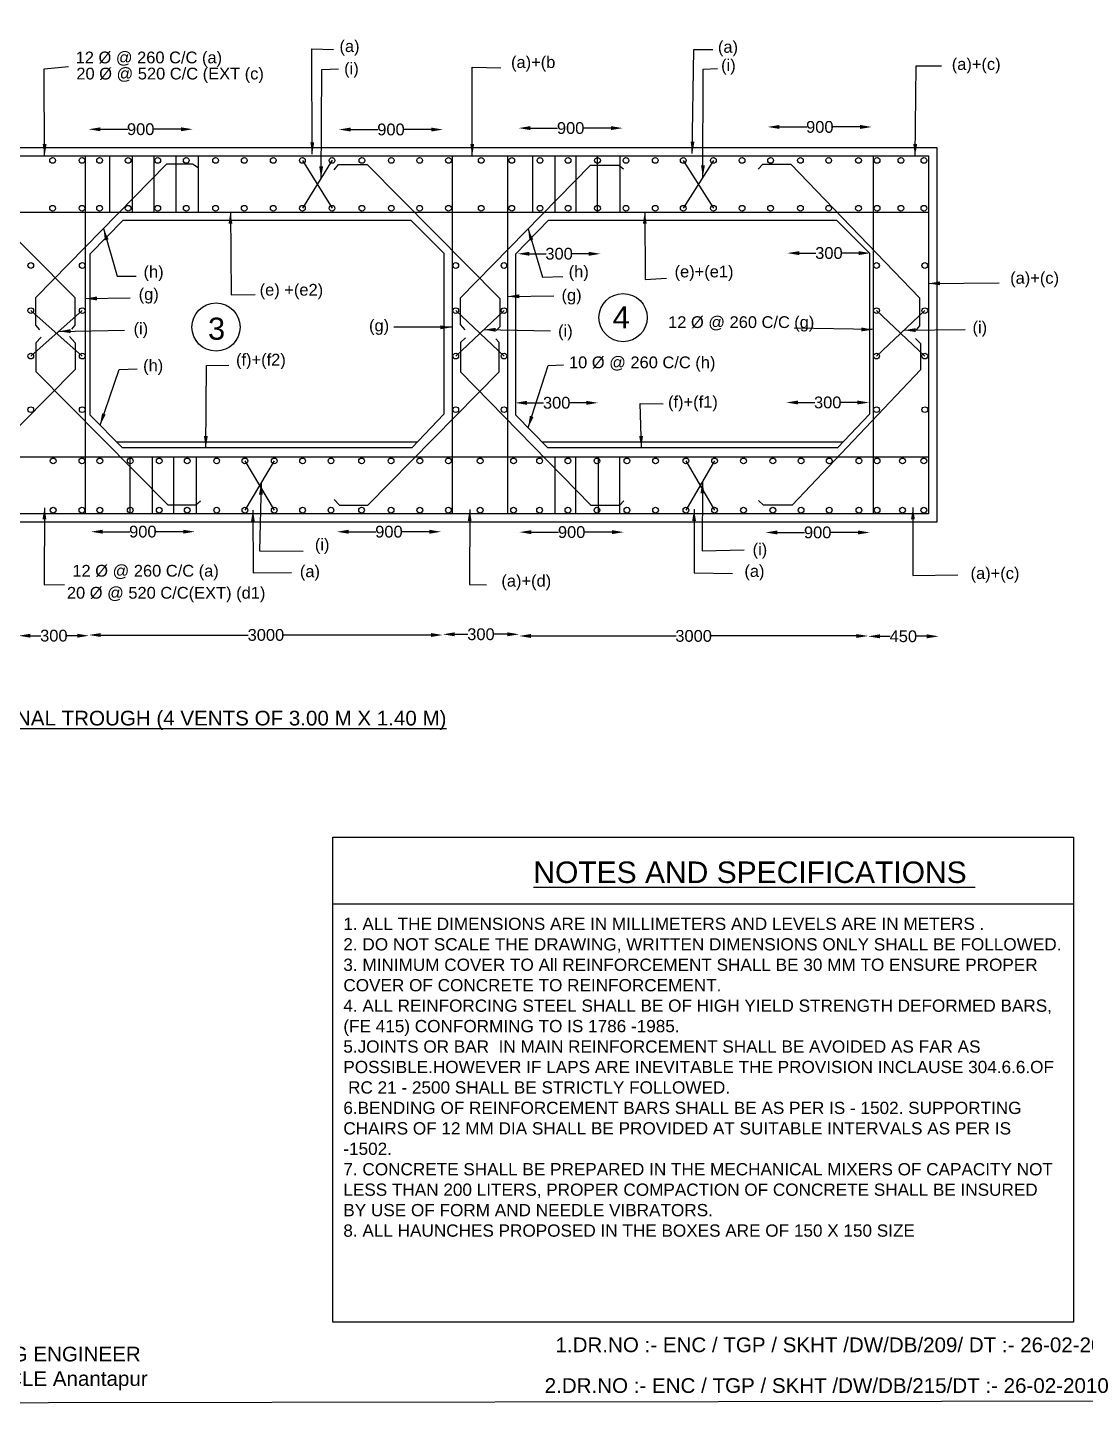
# Model space of a CAD drawing. Header units: millimetres. Extents: x 5124 to 2511772, y 2311 to 44400941.
# Drawn here: x 2504403 to 2507998, y 44393007 to 44397688 of the extents above; entities that cross this region are included whole.
import ezdxf

# ---------------------------------------------------------------- set-up
doc = ezdxf.new("R2010")
doc.units = ezdxf.units.MM
doc.header["$MEASUREMENT"] = 0
for name, color, linetype in [('DIMENSION', 7, 'Continuous'), ('DRAWING', 2, 'Continuous'), ('TEXT', 7, 'Continuous')]:
    doc.layers.add(name, color=color, linetype=linetype)
doc.styles.get("Standard").update_dxf_attribs({"font": 'arial.ttf', "height": 40})
doc.dimstyles.get("Standard").update_dxf_attribs({"dimtxt": 40, "dimasz": 40, "dimexe": 0.18, "dimexo": 0.0625, "dimgap": 0.09, "dimtad": 0, "dimdec": 0, "dimzin": 0, "dimdsep": 46, "dimtxsty": 'Standard', "dimcen": 0.09, "dimse1": 1, "dimse2": 1, "dimclrd": 1, "dimadec": 0, "dimazin": 0, "dimtfac": 1, "dimtdec": 0, "dimtofl": 0, "dimtmove": 0, "dimatfit": 3, "dimfxl": 1, "dimtolj": 1, "dimtzin": 0, "dimarcsym": 0})

# ---------------------------------------------------------------- blocks, each defined once
blk = doc.blocks.new('*D87')
at = {"layer": 'Defpoints', "color": 0}
for p in [(2506068.5, 44396918.5), (2506350.3, 44396919.2), (2506350.3, 44396917.3)]:
    blk.add_point(p, dxfattribs=at)
at = {"layer": 'DIMENSION', "color": 1, "lineweight": -2}
for p, q in [((2506108.5, 44396919.2), (2506165.2, 44396919.2)), ((2506310.3, 44396919.2), (2506253.6, 44396919.2))]:
    blk.add_line(p, q, dxfattribs=at)
at = {"layer": 'DIMENSION', "color": 1}
for points in [[(2506108.5, 44396925.8), (2506108.5, 44396912.5), (2506068.5, 44396919.2)], [(2506310.3, 44396925.8), (2506310.3, 44396912.5), (2506350.3, 44396919.2)]]:
    blk.add_solid(points, dxfattribs=at)
at = {"layer": 'DIMENSION', "color": 0, "insert": (2506209.4, 44396919.2), "char_height": 40, "attachment_point": 5}
blk.add_mtext('\\A1;300', dxfattribs=at)
blk = doc.blocks.new('*D88')
at = {"layer": 'Defpoints', "color": 0}
for p in [(2506985.7, 44396920.8), (2507267.5, 44396921.5), (2507267.5, 44396919.6)]:
    blk.add_point(p, dxfattribs=at)
at = {"layer": 'DIMENSION', "color": 1, "lineweight": -2}
for p, q in [((2507025.7, 44396921.5), (2507082.4, 44396921.5)), ((2507227.5, 44396921.5), (2507170.8, 44396921.5))]:
    blk.add_line(p, q, dxfattribs=at)
at = {"layer": 'DIMENSION', "color": 1}
for points in [[(2507025.7, 44396928.1), (2507025.7, 44396914.8), (2506985.7, 44396921.5)], [(2507227.5, 44396928.1), (2507227.5, 44396914.8), (2507267.5, 44396921.5)]]:
    blk.add_solid(points, dxfattribs=at)
at = {"layer": 'DIMENSION', "color": 0, "insert": (2507126.6, 44396921.5), "char_height": 40, "attachment_point": 5}
blk.add_mtext('\\A1;300', dxfattribs=at)
blk = doc.blocks.new('*D89')
at = {"layer": 'Defpoints', "color": 0}
for p in [(2506981.6, 44396412.9), (2507263.4, 44396413.5), (2507263.4, 44396411.7)]:
    blk.add_point(p, dxfattribs=at)
at = {"layer": 'DIMENSION', "color": 1, "lineweight": -2}
for p, q in [((2507021.6, 44396413.5), (2507078.3, 44396413.5)), ((2507223.4, 44396413.5), (2507166.7, 44396413.5))]:
    blk.add_line(p, q, dxfattribs=at)
at = {"layer": 'DIMENSION', "color": 1}
for points in [[(2507021.6, 44396420.2), (2507021.6, 44396406.9), (2506981.6, 44396413.5)], [(2507223.4, 44396420.2), (2507223.4, 44396406.9), (2507263.4, 44396413.5)]]:
    blk.add_solid(points, dxfattribs=at)
at = {"layer": 'DIMENSION', "color": 0, "insert": (2507122.5, 44396413.5), "char_height": 40, "attachment_point": 5}
blk.add_mtext('\\A1;300', dxfattribs=at)
blk = doc.blocks.new('*D90')
at = {"layer": 'Defpoints', "color": 0}
for p in [(2506060.2, 44396411.8), (2506342.1, 44396412.4), (2506342.1, 44396410.5)]:
    blk.add_point(p, dxfattribs=at)
at = {"layer": 'DIMENSION', "color": 1, "lineweight": -2}
for p, q in [((2506100.2, 44396412.4), (2506157, 44396412.4)), ((2506302.1, 44396412.4), (2506245.3, 44396412.4))]:
    blk.add_line(p, q, dxfattribs=at)
at = {"layer": 'DIMENSION', "color": 1}
for points in [[(2506100.2, 44396419.1), (2506100.2, 44396405.7), (2506060.2, 44396412.4)], [(2506302.1, 44396419.1), (2506302.1, 44396405.7), (2506342.1, 44396412.4)]]:
    blk.add_solid(points, dxfattribs=at)
at = {"layer": 'DIMENSION', "color": 0, "insert": (2506201.2, 44396412.4), "char_height": 40, "attachment_point": 5}
blk.add_mtext('\\A1;300', dxfattribs=at)
blk = doc.blocks.new('*D97')
at = {"layer": 'Defpoints', "color": 0}
for p in [(2504610.3, 44397341.8), (2504964.5, 44397342.6), (2504964.5, 44397341.8)]:
    blk.add_point(p, dxfattribs=at)
at = {"layer": 'DIMENSION', "color": 1, "lineweight": -2}
for p, q in [((2504650.3, 44397342.6), (2504743.2, 44397342.6)), ((2504924.5, 44397342.6), (2504831.6, 44397342.6))]:
    blk.add_line(p, q, dxfattribs=at)
at = {"layer": 'DIMENSION', "color": 1}
for points in [[(2504650.3, 44397349.2), (2504650.3, 44397335.9), (2504610.3, 44397342.6)], [(2504924.5, 44397349.2), (2504924.5, 44397335.9), (2504964.5, 44397342.6)]]:
    blk.add_solid(points, dxfattribs=at)
at = {"layer": 'DIMENSION', "color": 0, "insert": (2504787.4, 44397342.6), "char_height": 40, "attachment_point": 5}
blk.add_mtext('\\A1;900', dxfattribs=at)
blk = doc.blocks.new('*D98')
at = {"layer": 'Defpoints', "color": 0}
for p in [(2505460.8, 44397340.8), (2505815.1, 44397341.6), (2505815.1, 44397340.8)]:
    blk.add_point(p, dxfattribs=at)
at = {"layer": 'DIMENSION', "color": 1, "lineweight": -2}
for p, q in [((2505500.8, 44397341.6), (2505593.8, 44397341.6)), ((2505775.1, 44397341.6), (2505682.2, 44397341.6))]:
    blk.add_line(p, q, dxfattribs=at)
at = {"layer": 'DIMENSION', "color": 1}
for points in [[(2505500.8, 44397348.3), (2505500.8, 44397335), (2505460.8, 44397341.6)], [(2505775.1, 44397348.3), (2505775.1, 44397335), (2505815.1, 44397341.6)]]:
    blk.add_solid(points, dxfattribs=at)
at = {"layer": 'DIMENSION', "color": 0, "insert": (2505638, 44397341.6), "char_height": 40, "attachment_point": 5}
blk.add_mtext('\\A1;900', dxfattribs=at)
blk = doc.blocks.new('*D99')
at = {"layer": 'Defpoints', "color": 0}
for p in [(2506071.6, 44397345.7), (2506425.8, 44397346.5), (2506425.8, 44397345.7)]:
    blk.add_point(p, dxfattribs=at)
at = {"layer": 'DIMENSION', "color": 1, "lineweight": -2}
for p, q in [((2506111.6, 44397346.5), (2506204.5, 44397346.5)), ((2506385.8, 44397346.5), (2506292.9, 44397346.5))]:
    blk.add_line(p, q, dxfattribs=at)
at = {"layer": 'DIMENSION', "color": 1}
for points in [[(2506111.6, 44397353.2), (2506111.6, 44397339.9), (2506071.6, 44397346.5)], [(2506385.8, 44397353.2), (2506385.8, 44397339.9), (2506425.8, 44397346.5)]]:
    blk.add_solid(points, dxfattribs=at)
at = {"layer": 'DIMENSION', "color": 0, "insert": (2506248.7, 44397346.5), "char_height": 40, "attachment_point": 5}
blk.add_mtext('\\A1;900', dxfattribs=at)
blk = doc.blocks.new('*D100')
at = {"layer": 'Defpoints', "color": 0}
for p in [(2507272.7, 44397350.4), (2506918.4, 44397349.6), (2507272.7, 44397349.6)]:
    blk.add_point(p, dxfattribs=at)
at = {"layer": 'DIMENSION', "color": 1, "lineweight": -2}
for p, q in [((2506958.4, 44397350.4), (2507051.4, 44397350.4)), ((2507232.7, 44397350.4), (2507139.8, 44397350.4))]:
    blk.add_line(p, q, dxfattribs=at)
at = {"layer": 'DIMENSION', "color": 1}
for points in [[(2506958.4, 44397357.1), (2506958.4, 44397343.7), (2506918.4, 44397350.4)], [(2507232.7, 44397357.1), (2507232.7, 44397343.7), (2507272.7, 44397350.4)]]:
    blk.add_solid(points, dxfattribs=at)
at = {"layer": 'DIMENSION', "color": 0, "insert": (2507095.6, 44397350.4), "char_height": 40, "attachment_point": 5}
blk.add_mtext('\\A1;900', dxfattribs=at)
blk = doc.blocks.new('*D101')
at = {"layer": 'Defpoints', "color": 0}
for p in [(2506911.2, 44395970.8), (2507265.4, 44395971.6), (2507265.4, 44395970.8)]:
    blk.add_point(p, dxfattribs=at)
at = {"layer": 'DIMENSION', "color": 1, "lineweight": -2}
for p, q in [((2506951.2, 44395971.6), (2507044.1, 44395971.6)), ((2507225.4, 44395971.6), (2507132.5, 44395971.6))]:
    blk.add_line(p, q, dxfattribs=at)
at = {"layer": 'DIMENSION', "color": 1}
for points in [[(2506951.2, 44395978.3), (2506951.2, 44395965), (2506911.2, 44395971.6)], [(2507225.4, 44395978.3), (2507225.4, 44395965), (2507265.4, 44395971.6)]]:
    blk.add_solid(points, dxfattribs=at)
at = {"layer": 'DIMENSION', "color": 0, "insert": (2507088.3, 44395971.6), "char_height": 40, "attachment_point": 5}
blk.add_mtext('\\A1;900', dxfattribs=at)
blk = doc.blocks.new('*D102')
at = {"layer": 'Defpoints', "color": 0}
for p in [(2506075, 44395971.9), (2506429.3, 44395972.7), (2506429.3, 44395971.9)]:
    blk.add_point(p, dxfattribs=at)
at = {"layer": 'DIMENSION', "color": 1, "lineweight": -2}
for p, q in [((2506115, 44395972.7), (2506207.9, 44395972.7)), ((2506389.3, 44395972.7), (2506296.4, 44395972.7))]:
    blk.add_line(p, q, dxfattribs=at)
at = {"layer": 'DIMENSION', "color": 1}
for points in [[(2506115, 44395979.4), (2506115, 44395966.1), (2506075, 44395972.7)], [(2506389.3, 44395979.4), (2506389.3, 44395966.1), (2506429.3, 44395972.7)]]:
    blk.add_solid(points, dxfattribs=at)
at = {"layer": 'DIMENSION', "color": 0, "insert": (2506252.1, 44395972.7), "char_height": 40, "attachment_point": 5}
blk.add_mtext('\\A1;900', dxfattribs=at)
blk = doc.blocks.new('*D103')
at = {"layer": 'Defpoints', "color": 0}
for p in [(2505454, 44395973.3), (2505808.3, 44395974.1), (2505808.3, 44395973.3)]:
    blk.add_point(p, dxfattribs=at)
at = {"layer": 'DIMENSION', "color": 1, "lineweight": -2}
for p, q in [((2505494, 44395974.1), (2505586.9, 44395974.1)), ((2505768.3, 44395974.1), (2505675.4, 44395974.1))]:
    blk.add_line(p, q, dxfattribs=at)
at = {"layer": 'DIMENSION', "color": 1}
for points in [[(2505494, 44395980.8), (2505494, 44395967.4), (2505454, 44395974.1)], [(2505768.3, 44395980.8), (2505768.3, 44395967.4), (2505808.3, 44395974.1)]]:
    blk.add_solid(points, dxfattribs=at)
at = {"layer": 'DIMENSION', "color": 0, "insert": (2505631.1, 44395974.1), "char_height": 40, "attachment_point": 5}
blk.add_mtext('\\A1;900', dxfattribs=at)
blk = doc.blocks.new('*D104')
at = {"layer": 'Defpoints', "color": 0}
for p in [(2504617.6, 44395973.5), (2504971.8, 44395974.3), (2504971.8, 44395973.5)]:
    blk.add_point(p, dxfattribs=at)
at = {"layer": 'DIMENSION', "color": 1, "lineweight": -2}
for p, q in [((2504657.6, 44395974.3), (2504750.5, 44395974.3)), ((2504931.8, 44395974.3), (2504838.9, 44395974.3))]:
    blk.add_line(p, q, dxfattribs=at)
at = {"layer": 'DIMENSION', "color": 1}
for points in [[(2504657.6, 44395980.9), (2504657.6, 44395967.6), (2504617.6, 44395974.3)], [(2504931.8, 44395980.9), (2504931.8, 44395967.6), (2504971.8, 44395974.3)]]:
    blk.add_solid(points, dxfattribs=at)
at = {"layer": 'DIMENSION', "color": 0, "insert": (2504794.7, 44395974.3), "char_height": 40, "attachment_point": 5}
blk.add_mtext('\\A1;900', dxfattribs=at)
blk = doc.blocks.new('*D116')
at = {"layer": 'Defpoints', "color": 0}
for p in [(2504372.5, 44395627.7), (2504611.9, 44395620.6), (2504611.9, 44395618.4)]:
    blk.add_point(p, dxfattribs=at)
at = {"layer": 'DIMENSION', "color": 1, "lineweight": -2}
for p, q in [((2504412.5, 44395620.6), (2504448, 44395620.6)), ((2504571.9, 44395620.6), (2504536.4, 44395620.6))]:
    blk.add_line(p, q, dxfattribs=at)
at = {"layer": 'DIMENSION', "color": 1}
for points in [[(2504412.5, 44395627.2), (2504412.5, 44395613.9), (2504372.5, 44395620.6)], [(2504571.9, 44395627.2), (2504571.9, 44395613.9), (2504611.9, 44395620.6)]]:
    blk.add_solid(points, dxfattribs=at)
at = {"layer": 'DIMENSION', "color": 0, "insert": (2504492.2, 44395620.6), "char_height": 40, "attachment_point": 5}
blk.add_mtext('\\A1;300', dxfattribs=at)
blk = doc.blocks.new('*D117')
at = {"layer": 'Defpoints', "color": 0}
for p in [(2504611.9, 44395618.4), (2505814, 44395623), (2505814, 44395623)]:
    blk.add_point(p, dxfattribs=at)
at = {"layer": 'DIMENSION', "color": 1, "lineweight": -2}
for p, q in [((2504651.9, 44395623), (2505153.2, 44395623)), ((2505774, 44395623), (2505272.7, 44395623))]:
    blk.add_line(p, q, dxfattribs=at)
at = {"layer": 'DIMENSION', "color": 1}
for points in [[(2504651.9, 44395629.6), (2504651.9, 44395616.3), (2504611.9, 44395623)], [(2505774, 44395629.6), (2505774, 44395616.3), (2505814, 44395623)]]:
    blk.add_solid(points, dxfattribs=at)
at = {"layer": 'DIMENSION', "color": 0, "insert": (2505213, 44395623), "char_height": 40, "attachment_point": 5}
blk.add_mtext('\\A1;3000', dxfattribs=at)
blk = doc.blocks.new('*D118')
at = {"layer": 'Defpoints', "color": 0}
for p in [(2505814, 44395623), (2506073.7, 44395625.4), (2506073.7, 44395625.4)]:
    blk.add_point(p, dxfattribs=at)
at = {"layer": 'DIMENSION', "color": 1, "lineweight": -2}
for p, q in [((2505854, 44395625.4), (2505899.7, 44395625.4)), ((2506033.7, 44395625.4), (2505988.1, 44395625.4))]:
    blk.add_line(p, q, dxfattribs=at)
at = {"layer": 'DIMENSION', "color": 1}
for points in [[(2505854, 44395632), (2505854, 44395618.7), (2505814, 44395625.4)], [(2506033.7, 44395632), (2506033.7, 44395618.7), (2506073.7, 44395625.4)]]:
    blk.add_solid(points, dxfattribs=at)
at = {"layer": 'DIMENSION', "color": 0, "insert": (2505943.9, 44395625.4), "char_height": 40, "attachment_point": 5}
blk.add_mtext('\\A1;300', dxfattribs=at)
blk = doc.blocks.new('*D119')
at = {"layer": 'Defpoints', "color": 0}
for p in [(2506073.7, 44395625.4), (2507259.7, 44395619.7), (2507259.7, 44395619.7)]:
    blk.add_point(p, dxfattribs=at)
at = {"layer": 'DIMENSION', "color": 1, "lineweight": -2}
for p, q in [((2506113.7, 44395619.7), (2506607, 44395619.7)), ((2507219.7, 44395619.7), (2506726.5, 44395619.7))]:
    blk.add_line(p, q, dxfattribs=at)
at = {"layer": 'DIMENSION', "color": 1}
for points in [[(2506113.7, 44395626.3), (2506113.7, 44395613), (2506073.7, 44395619.7)], [(2507219.7, 44395626.3), (2507219.7, 44395613), (2507259.7, 44395619.7)]]:
    blk.add_solid(points, dxfattribs=at)
at = {"layer": 'DIMENSION', "color": 0, "insert": (2506666.7, 44395619.7), "char_height": 40, "attachment_point": 5}
blk.add_mtext('\\A1;3000', dxfattribs=at)
blk = doc.blocks.new('*D120')
at = {"layer": 'Defpoints', "color": 0}
for p in [(2507259.7, 44395619.7), (2507499.3, 44395623.2), (2507499.3, 44395618.5)]:
    blk.add_point(p, dxfattribs=at)
at = {"layer": 'DIMENSION', "color": 1, "lineweight": -2}
for p, q in [((2507299.7, 44395618.5), (2507334.5, 44395618.5)), ((2507459.3, 44395618.5), (2507424.5, 44395618.5))]:
    blk.add_line(p, q, dxfattribs=at)
at = {"layer": 'DIMENSION', "color": 1}
for points in [[(2507299.7, 44395625.1), (2507299.7, 44395611.8), (2507259.7, 44395618.5)], [(2507459.3, 44395625.1), (2507459.3, 44395611.8), (2507499.3, 44395618.5)]]:
    blk.add_solid(points, dxfattribs=at)
at = {"layer": 'DIMENSION', "color": 0, "insert": (2507379.5, 44395618.5), "char_height": 40, "attachment_point": 5}
blk.add_mtext('\\A1;450', dxfattribs=at)

msp = doc.modelspace()

# ---------------------------------------------------------------- linework, layer by layer
at = {"layer": 'DIMENSION', "color": 0}
msp.add_lwpolyline([(2511301.9, 44393022.6), (2500679.3, 44393006.7), (2500679.3, 44400863.2), (2511273.2, 44400863.2)], close=True, dxfattribs=at)
for centre in [(2505043.4, 44396670.1), (2506427, 44396702.2)]:
    msp.add_circle(centre, 81.9, dxfattribs=at)
at = {"layer": 'DRAWING', "color": 0}
for points in [[(2501493.5, 44397280.6), (2507493, 44397280.6), (2507493, 44396006.1), (2501493.5, 44396006.1)], [(2501522, 44397252.1), (2507464.5, 44397252.1), (2507464.5, 44396034.6), (2501522, 44396034.6)], [(2505440, 44394935.6), (2507958.1, 44394935.6), (2507958.1, 44393286.5), (2505440, 44393286.5)]]:
    msp.add_lwpolyline(points, close=True, dxfattribs=at)
for points in [[(2504001.2, 44397208.9), (2504021.2, 44397227.5), (2504109.5, 44397227.5), (2504563, 44396770.5), (2504563, 44396676.1), (2504552, 44396663.3)], [(2504444.8, 44396660.9), (2504430.5, 44396676.4), (2504430.5, 44396770.4), (2504876.2, 44397224.5), (2504963.7, 44397224.5), (2504982.9, 44397212.1)], [(2504598.5, 44397252.1), (2504598.5, 44396034.6)], [(2504681.5, 44397252.1), (2504681.5, 44397061.1)], [(2504758.6, 44397252.1), (2504758.6, 44397061.1)], [(2504832.3, 44397252.1), (2504832.3, 44397061.1)], [(2504907.3, 44397252.1), (2504907.3, 44397061.1)], [(2504982.2, 44397252.1), (2504982.2, 44397061.1)], [(2505438.2, 44397237.2), (2505337, 44397073.9)], [(2505337, 44397236.8), (2505437.7, 44397073.9)], [(2505445.2, 44397204.4), (2505460.1, 44397222.8), (2505556.8, 44397222.8), (2506007.5, 44396766.7), (2506007.5, 44396670.9), (2505995.3, 44396658.1)], [(2505845.5, 44397252.1), (2505845.5, 44396034.6)], [(2505890.5, 44396660.4), (2505873.9, 44396678.5), (2505873.9, 44396768.9), (2506315.7, 44397220.7), (2506412.6, 44397220.7), (2506428.3, 44397208.3)], [(2506034, 44397252.1), (2506034, 44396034.6)], [(2506119, 44397252.1), (2506119, 44397061.1)], [(2506194.6, 44397252.1), (2506194.6, 44397061.1)], [(2506266.4, 44397252.1), (2506266.4, 44397061.1)], [(2506339.3, 44397252.1), (2506339.3, 44397061.1)], [(2506415.5, 44397252.1), (2506415.5, 44397061.1)], [(2506734, 44397236.8), (2506631.4, 44397073.9)], [(2506631.4, 44397236.8), (2506734, 44397073.9)], [(2506886.1, 44397206.8), (2506902.5, 44397223.5), (2506997.1, 44397223.5), (2507434.8, 44396769.5), (2507434.8, 44396673.7), (2507423.5, 44396660.6)], [(2507276.5, 44397252.1), (2507276.5, 44396034.6)], [(2501522, 44397061.1), (2507464.5, 44397061.1)], [(2504615.5, 44396918.6), (2504727.5, 44397033.1), (2505705.9, 44397033.1), (2505818, 44396921), (2505818, 44396374.4), (2505708.9, 44396259.7), (2504725, 44396259.7), (2504615.8, 44396370.8), (2504615.5, 44396918.6)], [(2506062, 44396918.6), (2506174, 44397033.1), (2507152.3, 44397033.1), (2507264.4, 44396921), (2507264.4, 44396374.4), (2507155.4, 44396259.7), (2506171.4, 44396259.7), (2506062.2, 44396370.8), (2506062, 44396918.6)], [(2504588.7, 44396725.9), (2504413.9, 44396571.5)], [(2504413.9, 44396725.9), (2504588.7, 44396571.5)], [(2506022.3, 44396725.9), (2505858.2, 44396571.5)], [(2505858.2, 44396725.9), (2506022.3, 44396571.5)], [(2507452.6, 44396725.9), (2507288.3, 44396571.5)], [(2507288.3, 44396725.9), (2507452.6, 44396571.5)], [(2504545.6, 44396637.5), (2504564.3, 44396616.1), (2504564.3, 44396526.3), (2504114.2, 44396070), (2504022.7, 44396070), (2504007, 44396082.3)], [(2504448.6, 44396636.2), (2504430.9, 44396616.1), (2504430.9, 44396519.2), (2504880, 44396065.5), (2504975.3, 44396065.5), (2504990.5, 44396079.6)], [(2505445.4, 44396083.4), (2505462.7, 44396064.3), (2505559, 44396064.3), (2506006.2, 44396517.4), (2506006.2, 44396617.1), (2505994.3, 44396630.4)], [(2505890.8, 44396633.2), (2505874.2, 44396617.1), (2505874.2, 44396517.3), (2506317.3, 44396064.8), (2506416.2, 44396064.8), (2506429, 44396079.5)], [(2507421.1, 44396630.7), (2507438, 44396613.9), (2507438, 44396524.6), (2507001.3, 44396064.6), (2506904.2, 44396064.6), (2506887.7, 44396080.3)], [(2504705.5, 44396279.5), (2505727.7, 44396279.4)], [(2506151.9, 44396279.5), (2507174.1, 44396279.4)], [(2501522, 44396229.1), (2507464.5, 44396229.1)], [(2504750.4, 44396229.1), (2504750.4, 44396034.6)], [(2504826.4, 44396229.1), (2504826.4, 44396034.6)], [(2504899.2, 44396229.1), (2504899.2, 44396034.6)], [(2504976.5, 44396229.1), (2504976.5, 44396034.6)], [(2506194.5, 44396229.1), (2506194.5, 44396034.6)], [(2506265.6, 44396229.1), (2506265.6, 44396034.6)], [(2506342, 44396229.1), (2506342, 44396034.6)], [(2506414.8, 44396229.1), (2506414.8, 44396034.6)], [(2505241.4, 44396215), (2505141.8, 44396047.5)], [(2505141.8, 44396215), (2505241.4, 44396047.5)], [(2506737.8, 44396215), (2506640.6, 44396047.5)], [(2506640.6, 44396215), (2506737.8, 44396047.5)], [(2505440, 44394709.4), (2507958.1, 44394709.4)]]:
    msp.add_lwpolyline(points, dxfattribs=at)
for centre in [(2504488, 44397236.8), (2504588, 44397236.8), (2504647.8, 44397236.8), (2504744.7, 44397236.8), (2504845.4, 44397236.8), (2504942.2, 44397236.8), (2505041.9, 44397236.8), (2505139.3, 44397236.8), (2505238.1, 44397236.8), (2505337, 44397236.8), (2505437.7, 44397236.8), (2505539.2, 44397236.8), (2505639.2, 44397236.8), (2505735.5, 44397236.8), (2505833.6, 44397236.8), (2505944.7, 44397236.8), (2506048.7, 44397236.8), (2506144.5, 44397236.8), (2506240, 44397236.8), (2506340, 44397236.8), (2506436.8, 44397236.8), (2506536.2, 44397236.8), (2506631.4, 44397236.8), (2506734, 44397236.8), (2506831.5, 44397236.8), (2506928.3, 44397236.8), (2507029.8, 44397236.8), (2507125.8, 44397236.8), (2507227.1, 44397236.8), (2507290.3, 44397236.8), (2507371.4, 44397236.8), (2507449.6, 44397236.8), (2504488, 44397073.9), (2504588, 44397073.9), (2504647.8, 44397073.9), (2504744.7, 44397073.9), (2504845.4, 44397073.9), (2504942.2, 44397073.9), (2505041.9, 44397073.9), (2505139.3, 44397073.9), (2505238.1, 44397073.9), (2505337, 44397073.9), (2505437.7, 44397073.9), (2505539.2, 44397073.9), (2505639.2, 44397073.9), (2505735.5, 44397073.9), (2505833.6, 44397073.9), (2505944.7, 44397073.9), (2506048.7, 44397073.9), (2506144.5, 44397073.9), (2506240, 44397073.9), (2506340, 44397073.9), (2506436.8, 44397073.9), (2506536.2, 44397073.9), (2506631.4, 44397073.9), (2506734, 44397073.9), (2506831.5, 44397073.9), (2506928.3, 44397073.9), (2507029.8, 44397073.9), (2507125.8, 44397073.9), (2507227.1, 44397073.9), (2507290.3, 44397073.9), (2507371.4, 44397073.9), (2507449.6, 44397073.9), (2504413.9, 44396879.3), (2504588.7, 44396879.3), (2505858.2, 44396879.3), (2506022.3, 44396879.3), (2507288.3, 44396879.3), (2507452.6, 44396879.3), (2504413.9, 44396725.9), (2504588.7, 44396725.9), (2505858.2, 44396725.9), (2506022.3, 44396725.9), (2507288.3, 44396725.9), (2507452.6, 44396725.9), (2504413.9, 44396571.5), (2504588.7, 44396571.5), (2505858.2, 44396571.5), (2506022.3, 44396571.5), (2507288.3, 44396571.5), (2507452.6, 44396571.5), (2504413.9, 44396389.2), (2504588.7, 44396389.2), (2505858.2, 44396389.2), (2506022.3, 44396389.2), (2507288.3, 44396389.2), (2507452.6, 44396389.2), (2504489.9, 44396215), (2504587.6, 44396215), (2504648.5, 44396215), (2504752, 44396215), (2504850.3, 44396215), (2504945.5, 44396215), (2505045.7, 44396215), (2505141.8, 44396215), (2505241.4, 44396215), (2505337.8, 44396215), (2505434.2, 44396215), (2505538.3, 44396215), (2505638.3, 44396215), (2505736.1, 44396215), (2505833.2, 44396215), (2505941.2, 44396215), (2506054.6, 44396215), (2506143.3, 44396215), (2506239.5, 44396215), (2506338.3, 44396215), (2506440, 44396215), (2506537.3, 44396215), (2506640.6, 44396215), (2506737.8, 44396215), (2506836.2, 44396215), (2506936, 44396215), (2507031.9, 44396215), (2507127.7, 44396215), (2507228.6, 44396215), (2507290.1, 44396215), (2507376.6, 44396215), (2507449.2, 44396215), (2504489.9, 44396047.5), (2504587.6, 44396047.5), (2504648.5, 44396047.5), (2504752, 44396047.5), (2504850.3, 44396047.5), (2504945.5, 44396047.5), (2505045.7, 44396047.5), (2505141.8, 44396047.5), (2505241.4, 44396047.5), (2505337.8, 44396047.5), (2505434.2, 44396047.5), (2505538.3, 44396047.5), (2505638.3, 44396047.5), (2505736.1, 44396047.5), (2505833.2, 44396047.5), (2505941.2, 44396047.5), (2506054.6, 44396047.5), (2506143.3, 44396047.5), (2506239.5, 44396047.5), (2506338.3, 44396047.5), (2506440, 44396047.5), (2506537.3, 44396047.5), (2506640.6, 44396047.5), (2506737.8, 44396047.5), (2506836.2, 44396047.5), (2506936, 44396047.5), (2507031.9, 44396047.5), (2507127.7, 44396047.5), (2507228.6, 44396047.5), (2507290.1, 44396047.5), (2507376.6, 44396047.5), (2507449.2, 44396047.5)]:
    msp.add_circle(centre, 9.72, dxfattribs=at)

# ---------------------------------------------------------------- texts
for s, height, p in [('%%UNOTES AND SPECIFICATIONS ', 72.985, (2506122, 44394779.9)), ('1.DR.NO :- ENC / TGP / SKHT /DW/DB/209/ DT :- 26-02-2010', 50, (2506197.3, 44393184.5)), ('2.DR.NO :- ENC / TGP / SKHT /DW/DB/215/DT :- 26-02-2010', 50, (2506160.5, 44393046))]:
    msp.add_text(s, height=height, dxfattribs=at).set_placement(p)
at = {"layer": 'DRAWING', "color": 0, "attachment_point": 1}
for s, insert, char_height, width in [('1. ALL THE DIMENSIONS ARE IN MILLIMETERS AND LEVELS ARE IN METERS . \\P2. DO NOT SCALE THE DRAWING, WRITTEN DIMENSIONS ONLY SHALL BE FOLLOWED. \\P3. MINIMUM COVER TO All REINFORCEMENT SHALL BE 30 MM TO ENSURE PROPER COVER OF CONCRETE TO REINFORCEMENT. \\P4. ALL REINFORCING STEEL SHALL BE OF HIGH YIELD STRENGTH DEFORMED BARS, (FE 415) CONFORMING TO IS 1786 -1985.\\P5.JOINTS OR BAR  IN MAIN REINFORCEMENT SHALL BE AVOIDED AS FAR AS POSSIBLE.HOWEVER IF LAPS ARE INEVITABLE THE PROVISION INCLAUSE 304.6.6.OF   RC 21 - 2500 SHALL BE STRICTLY FOLLOWED. \\P6.BENDING OF REINFORCEMENT BARS SHALL BE AS PER IS - 1502. SUPPORTING   CHAIRS OF 12 MM DIA SHALL BE PROVIDED AT SUITABLE INTERVALS AS PER IS -1502. \\P7. CONCRETE SHALL BE PREPARED IN THE MECHANICAL MIXERS OF CAPACITY NOT LESS THAN 200 LITERS, PROPER COMPACTION OF CONCRETE SHALL BE INSURED BY USE OF FORM AND NEEDLE VIBRATORS. \\P8. ALL HAUNCHES PROPOSED IN THE BOXES ARE OF 150 X 150 SIZE ', (2505476.2, 44394661.7), 41.7059, 2427.116), ('\\A1;^I    Sd/-22/09\\PSUPERINTENDING ENGINEER  AVR.H.N.S.S CIRCLE Anantapur ', (2503778.5, 44393286.5), 50, 1077.722)]:
    msp.add_mtext(s, dxfattribs=dict(at, insert=insert, char_height=char_height, width=width))
at = {"layer": 'TEXT', "color": 0}
for s, height, p in [('(a)', 40, (2505463, 44397605.2)), ('(a)', 40, (2506749.3, 44397602.7)), ('12 Ø @ 260 C/C (a)', 40, (2504566.3, 44397566.7)), ('(a)+(b', 40, (2506046.1, 44397550.9)), ('(a)+(c)', 40, (2507544.1, 44397544.3)), ('20 Ø @ 520 C/C (EXT (c)', 40, (2504568.7, 44397511.9)), ('(i)', 40, (2505478.9, 44397529.7)), ('(i)', 40, (2506760.1, 44397540.7)), ('(h)', 40, (2504797.1, 44396838.3)), ('(h)', 40, (2506242.1, 44396838.6)), ('(e)+(e1)', 40, (2506602, 44396839)), ('(a)+(c)', 40, (2507742.6, 44396817.3)), ('(g)', 40, (2504780.5, 44396762)), ('(e) +(e2)', 40, (2505191.7, 44396776.9)), ('(g)', 40, (2506217.8, 44396758.8)), ('3', 75, (2505016.2, 44396627.1)), ('(g)', 40, (2505563.5, 44396655.5)), ('4', 75, (2506391.4, 44396665.4)), ('12 Ø @ 260 C/C', 40, (2506580, 44396666.8)), ('(g)', 40, (2507008.6, 44396666.8)), ('(i)', 40, (2504763.1, 44396644.9)), ('(i)', 40, (2506206.1, 44396637.1)), ('(i)', 40, (2507614.6, 44396649.2)), ('(h)', 40, (2504795.6, 44396519.6)), ('(f)+(f2)', 40, (2505111.4, 44396539.3)), ('10 Ø @ 260 C/C (h)', 40, (2506243.1, 44396530)), ('(f)+(f1)', 40, (2506579.7, 44396395.6)), ('(i)', 40, (2505379.4, 44395911)), ('(i)', 40, (2506867.2, 44395894.4)), ('12 Ø @ 260 C/C (a)', 40, (2504555.2, 44395821.4)), ('(a)', 40, (2505328.4, 44395819.6)), ('(a)', 40, (2506839.3, 44395820.6)), ('(a)+(c)', 40, (2507608, 44395813.3)), ('(a)+(d)', 40, (2506013.3, 44395787.4)), ('20 Ø @ 520 C/C(EXT) (d1)', 40, (2504536.6, 44395746.5)), ('%%UR.C.C DETAILS OF BOX UNDER CANAL TROUGH (4 VENTS OF 3.00 M X 1.40 M)', 50, (2503195.4, 44395315.4))]:
    msp.add_text(s, height=height, dxfattribs=at).set_placement(p)

# ---------------------------------------------------------------- dimensions: what is measured, and where the dimension line sits
at = {"layer": 'DIMENSION', "color": 0}
for base, p1, p2, text, picture, middle in [((2504964.5, 44397342.6), (2504610.3, 44397341.8), (2504964.5, 44397341.8), '900', '*D97', (2504787.4, 44397342.6)), ((2505815.1, 44397341.6), (2505460.8, 44397340.8), (2505815.1, 44397340.8), '900', '*D98', (2505638, 44397341.6)), ((2506425.8, 44397346.5), (2506071.6, 44397345.7), (2506425.8, 44397345.7), '900', '*D99', (2506248.7, 44397346.5)), ((2507272.7, 44397350.4), (2506918.4, 44397349.6), (2507272.7, 44397349.6), '900', '*D100', (2507095.6, 44397350.4)), ((2506350.3, 44396919.2), (2506068.5, 44396918.5), (2506350.3, 44396917.3), '300', '*D87', (2506209.4, 44396919.2)), ((2507267.5, 44396921.5), (2506985.7, 44396920.8), (2507267.5, 44396919.6), '300', '*D88', (2507126.6, 44396921.5)), ((2506342.1, 44396412.4), (2506060.2, 44396411.8), (2506342.1, 44396410.5), '300', '*D90', (2506201.2, 44396412.4)), ((2507263.4, 44396413.5), (2506981.6, 44396412.9), (2507263.4, 44396411.7), '300', '*D89', (2507122.5, 44396413.5)), ((2504971.8, 44395974.3), (2504617.6, 44395973.5), (2504971.8, 44395973.5), '900', '*D104', (2504794.7, 44395974.3)), ((2505808.3, 44395974.1), (2505454, 44395973.3), (2505808.3, 44395973.3), '900', '*D103', (2505631.1, 44395974.1)), ((2506429.3, 44395972.7), (2506075, 44395971.9), (2506429.3, 44395971.9), '900', '*D102', (2506252.1, 44395972.7)), ((2507265.4, 44395971.6), (2506911.2, 44395970.8), (2507265.4, 44395970.8), '900', '*D101', (2507088.3, 44395971.6)), ((2504611.9, 44395620.6), (2504372.5, 44395627.7), (2504611.9, 44395618.4), '300', '*D116', (2504492.2, 44395620.6)), ((2505814, 44395623), (2504611.9, 44395618.4), (2505814, 44395623), '3000', '*D117', (2505213, 44395623)), ((2506073.7, 44395625.4), (2505814, 44395623), (2506073.7, 44395625.4), '300', '*D118', (2505943.9, 44395625.4)), ((2507259.7, 44395619.7), (2506073.7, 44395625.4), (2507259.7, 44395619.7), '3000', '*D119', (2506666.7, 44395619.7)), ((2507499.3, 44395618.5), (2507259.7, 44395619.7), (2507499.3, 44395623.2), '450', '*D120', (2507379.5, 44395618.5))]:
    dim = msp.add_linear_dim(base=base, p1=p1, p2=p2, text=text, dimstyle='Standard', dxfattribs=at)
    dim.commit()
    dim.dimension.update_dxf_attribs({"geometry": picture, "text_midpoint": middle})

# ---------------------------------------------------------------- leaders
for points in [[(2505370.6, 44397258.1), (2505369.5, 44397615.8), (2505443.1, 44397613.8)], [(2506662.3, 44397260.2), (2506667.6, 44397613.4), (2506731.5, 44397613.4)], [(2504461, 44397252.1), (2504459.6, 44397548.6), (2504542.1, 44397555.8)], [(2505400.5, 44397176.3), (2505402.9, 44397545.3), (2505459.6, 44397547.6)], [(2505914.2, 44397252.1), (2505914.2, 44397553.9), (2506011.6, 44397551)], [(2506698.2, 44397180), (2506699.6, 44397546.5), (2506748.3, 44397549.5)], [(2507419.3, 44397252.1), (2507423.5, 44397558.2), (2507509.1, 44397558.2)], [(2505092.2, 44397061.1), (2505094.8, 44396779.7), (2505176.3, 44396780.5)], [(2506500.5, 44397061.1), (2506502.1, 44396831.6), (2506574.1, 44396836.2)], [(2504660.9, 44397005.2), (2504707.1, 44396843.3), (2504772.3, 44396843.3)], [(2506103.8, 44397004), (2506153, 44396840.2), (2506222.5, 44396842.4)], [(2507464.5, 44396818.2), (2507705.2, 44396820.8)], [(2504598.5, 44396766.6), (2504752, 44396769.5)], [(2506034, 44396774.1), (2506191.6, 44396776.3)], [(2504509, 44396655.5), (2504732.3, 44396659.7)], [(2505845.5, 44396669.2), (2505647.8, 44396669.2)], [(2505953.8, 44396661.4), (2506180.4, 44396657.1)], [(2507276.5, 44396661.2), (2507008.6, 44396666.8)], [(2507381.8, 44396659.3), (2507589.7, 44396661.2)], [(2504649.3, 44396336.7), (2504713.9, 44396526.3), (2504775.1, 44396528.1)], [(2505008.6, 44396259.7), (2505010.5, 44396539.9), (2505087.2, 44396540.7)], [(2506104.1, 44396328.2), (2506172.6, 44396539.9), (2506224.5, 44396542.1)], [(2506489.2, 44396259.7), (2506485.5, 44396410.4), (2506562.7, 44396409.5)], [(2505197, 44396140.4), (2505191.4, 44395909.5), (2505339.4, 44395908.6)], [(2506697, 44396144.8), (2506695.3, 44395909), (2506838.9, 44395912.2)], [(2504460.4, 44396055.9), (2504459.2, 44395793.1), (2504528.1, 44395794.9)], [(2505168.7, 44396047.7), (2505169.5, 44395834.3), (2505300, 44395835.2)], [(2505905.7, 44396050.1), (2505904.6, 44395794.5), (2505963, 44395793.4)], [(2506668.3, 44396050.3), (2506668.3, 44395834.2), (2506798.3, 44395832.2)], [(2507412.2, 44396056.2), (2507411.5, 44395825.7), (2507564.6, 44395827.9)]]:
    msp.add_leader(points, dimstyle='Standard', override={"dimgap": 0.09, "dimtad": 0}, dxfattribs=at)

doc.saveas('drawing.dxf')
